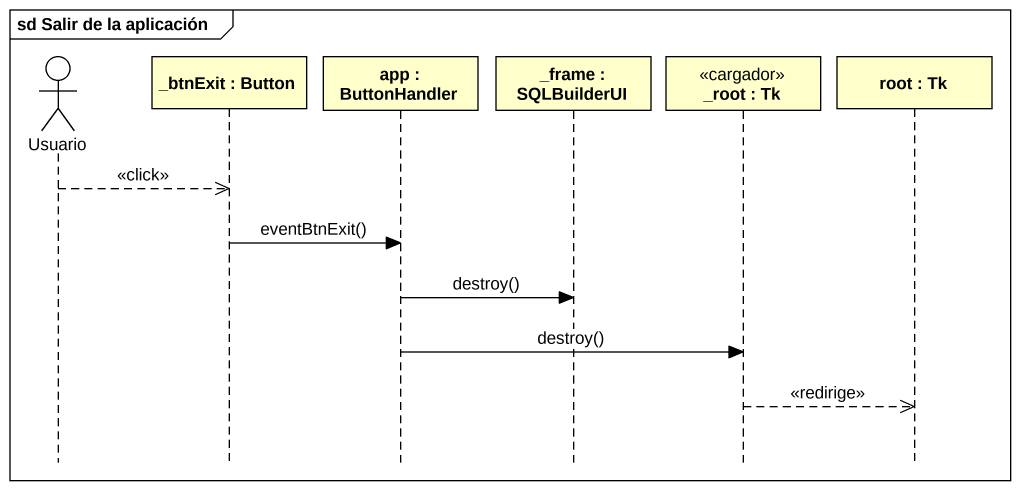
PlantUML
@startuml
mainframe sd Salir de la aplicación
hide footbox
actor Usuario
participant "_btnExit : Button" as btnExit
participant "app : ButtonHandler" as app
participant "_frame : SQLBuilderUI" as frame_
participant "_root : Tk" as root <<cargador>>
participant "root : Tk" as root_2

Usuario -->> btnExit : <<click>>
btnExit -> app : eventBtnExit()
app -> frame_ : destroy()
app -> root : destroy()
root -->> root_2 : <<redirige>>
@enduml
